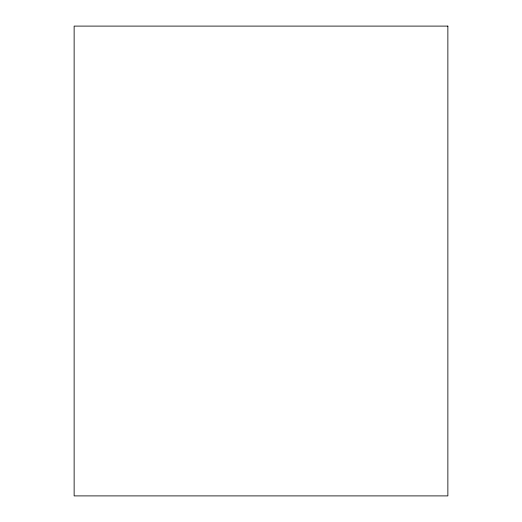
<?xml version="1.0" encoding="UTF-8"?>
<svg xmlns="http://www.w3.org/2000/svg" width="522" height="522" viewBox="0 0 522 522"><rect width="100%" height="100%" fill="white"/><g stroke="black" fill="none" stroke-linecap="round" stroke-linejoin="round"><path stroke-width="0.78" d="M447.869 26.1L74.131 26.1L74.131 495.9L447.869 495.9L447.869 26.1"/></g></svg>
